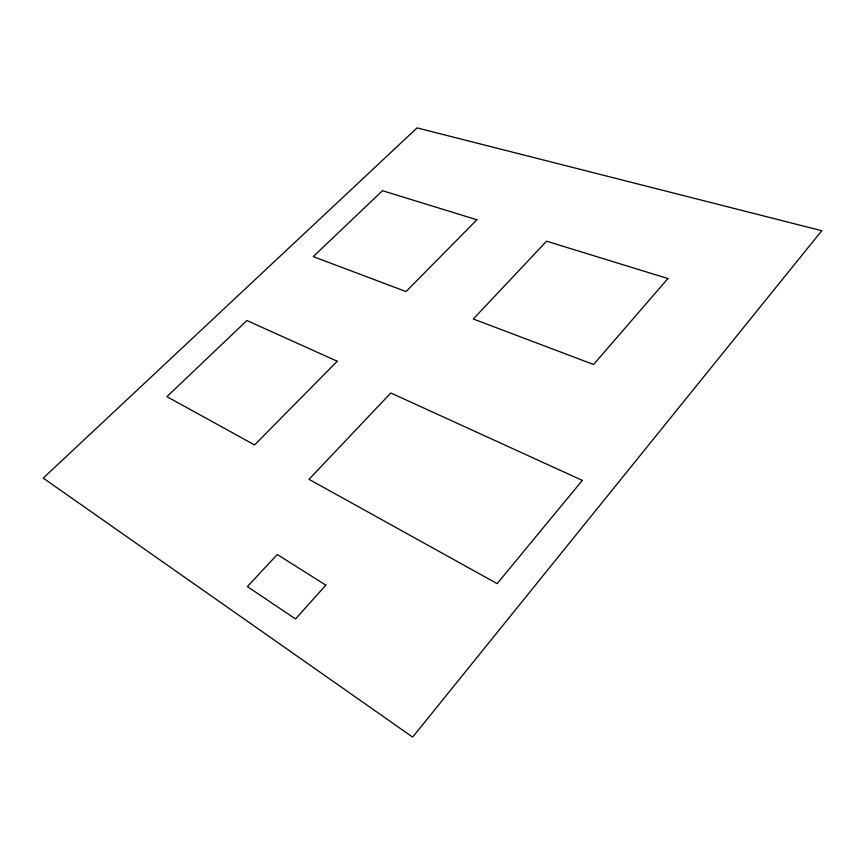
<?xml version="1.0" encoding="UTF-8"?>
<svg xmlns="http://www.w3.org/2000/svg" width="865" height="865" viewBox="0 0 865 865"><rect width="100%" height="100%" fill="white"/><g stroke="black" fill="none" stroke-linecap="round" stroke-linejoin="round"><path stroke-width="1.3" d="M821.75 230.717L412.637 737.11L43.25 478.107L417.081 127.89L821.75 230.717M582.318 480.389L497.159 583.626L309.01 479.318L390.829 392.991L582.318 480.389M667.91 278.552L593.585 364.5L473.296 319.012L546.572 241.205L667.91 278.552M325.867 585.14L295.527 618.951L247.412 586.6L277.265 554.519L325.867 585.14M337.231 361.246L254.58 444.945L166.934 396.657L246.893 320.526L337.231 361.246M476.907 219.775L406.02 291.57L313.238 256.624L382.492 190.711L476.907 219.775"/></g></svg>
